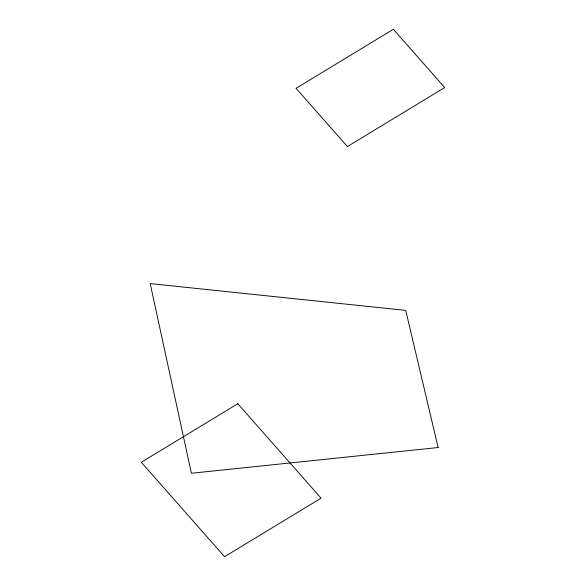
<?xml version="1.0" encoding="UTF-8"?>
<svg xmlns="http://www.w3.org/2000/svg" width="586" height="586" viewBox="0 0 586 586"><rect width="100%" height="100%" fill="white"/><g stroke="black" fill="none" stroke-linecap="round" stroke-linejoin="round"><path stroke-width="0.88" d="M393.345 29.3L296.047 88.318L347.41 146.566L444.701 87.548L393.345 29.3M237.799 403.739L141.299 462.273L224.555 556.7L321.055 498.166L237.799 403.739M438.13 447.528L191.388 473.254L150.192 283.595L405.71 310.382L438.13 447.528"/></g></svg>
